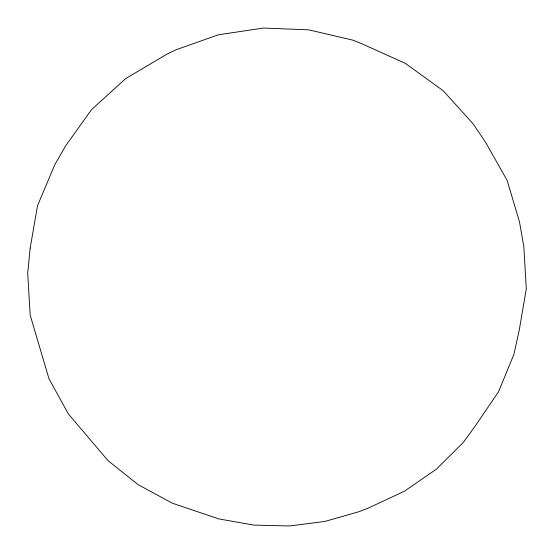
<?xml version="1.0" encoding="UTF-8"?>
<svg xmlns="http://www.w3.org/2000/svg" width="554" height="554" viewBox="0 0 554 554"><rect width="100%" height="100%" fill="white"/><g stroke="black" fill="none" stroke-linecap="round" stroke-linejoin="round"><path stroke-width="0.83" d="M30.172 248.095L27.7 273.108L30.179 315.101L48.987 378.763L68.35 413.928L108.175 460.789L138.098 484.639L172.405 503.233L218.892 518.918L253.801 525.102L289.486 525.954L324.873 521.452L358.888 511.723L368.452 508.018L404.316 491.28L436.337 469.217L463.379 442.369L475.948 424.987L498.69 391.449L513.897 354.352L519.292 329.879L526.3 288.828L523.828 246.675L519.5 221.939L507.18 180.466L485.034 141.395L473.123 123.854L443.145 90.676L405.383 63.391L361.374 43.524L352.579 40.082L308.793 29.847L263.309 28.046L218.352 34.812L176.11 49.763L166.837 54.188L125.564 78.682L91.382 109.824L65.594 145.931L54.832 164.649L37.513 205.714L30.172 248.095"/></g></svg>
